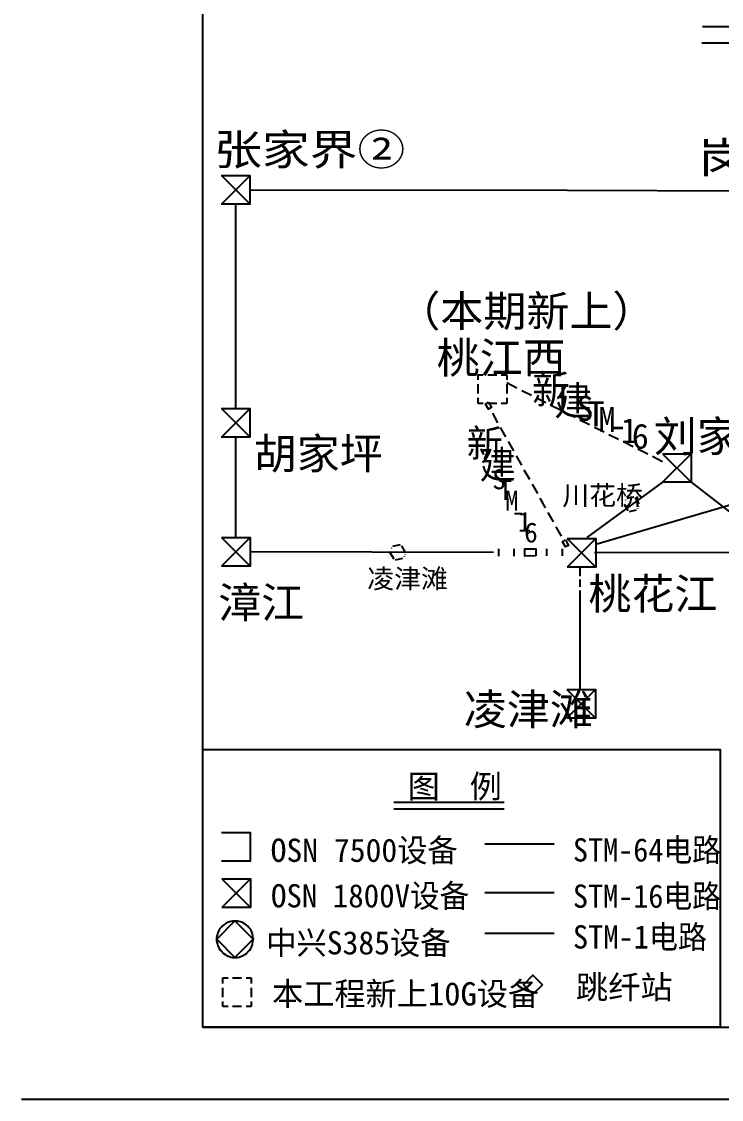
# Model space of a CAD drawing. Header units: metres. Extents: x 17 to 1264, y 17 to 859.
# Drawn here: x 16.8 to 291.2, y 16.9 to 439.6 of the extents above; entities that cross this region are included whole.
import ezdxf

# ---------------------------------------------------------------- set-up
doc = ezdxf.new("R2010")
doc.units = ezdxf.units.M
for name, color, linetype in [('LINES', 7, 'Continuous'), ('POLYLINES', 4, 'Continuous'), ('RECTS', 7, 'Continuous'), ('TEXTS', 3, 'Continuous')]:
    doc.layers.add(name, color=color, linetype=linetype)

msp = doc.modelspace()

# ---------------------------------------------------------------- linework, layer by layer
at = {"layer": 'LINES'}
for p, q in [((87.76, 830.45), (87.76, 45.22)), ((283.82, 437.76), (509.32, 437.76)), ((283.53, 431.28), (509.32, 431.28)), ((95.18, 379.3), (106.41, 368.06)), ((106.41, 379.3), (95.18, 368.06)), ((106.27, 373.68), (230.83, 373.54)), ((230.83, 373.54), (307.43, 373.25)), ((100.65, 368.21), (100.65, 335.38)), ((700.84, 369.58), (241.91, 234.5)), ((100.65, 335.38), (100.65, 287.86)), ((195.83, 301.1), (197.85, 301.1)), ((195.83, 299.09), (195.83, 301.1)), ((199.58, 301.1), (203.18, 301.1)), ((204.91, 301.1), (207.07, 301.1)), ((207.07, 301.1), (207.07, 299.09)), ((195.83, 293.76), (195.83, 297.36)), ((207.07, 298.01), (211.03, 295.99)), ((207.07, 297.36), (207.07, 293.76)), ((195.83, 289.87), (195.83, 292.03)), ((207.07, 292.03), (207.07, 289.87)), ((212.97, 294.98), (216.71, 293.11)), ((218.66, 292.1), (222.4, 290.23)), ((95.18, 287.86), (106.41, 276.62)), ((106.41, 287.86), (95.18, 276.62)), ((197.85, 289.87), (195.83, 289.87)), ((203.18, 289.87), (199.58, 289.87)), ((207.07, 289.87), (204.91, 289.87)), ((224.35, 289.22), (228.09, 287.35)), ((203.54, 282.31), (201.52, 286.06)), ((230.03, 286.34), (233.85, 284.47)), ((235.72, 283.46), (239.47, 281.59)), ((206.71, 276.7), (204.62, 280.44)), ((241.41, 280.58), (245.23, 278.71)), ((100.72, 276.62), (100.72, 237.31)), ((209.8, 271.22), (207.71, 274.9)), ((247.1, 277.7), (250.91, 275.83)), ((252.79, 274.9), (256.6, 272.95)), ((258.47, 272.02), (262.29, 270.07)), ((212.9, 265.61), (210.81, 269.35)), ((264.16, 269.14), (268.12, 267.12)), ((268.12, 270.14), (279.35, 258.91)), ((279.35, 270.14), (268.12, 258.91)), ((216.07, 259.99), (213.91, 263.74)), ((219.16, 254.52), (217.07, 258.19)), ((268.12, 258.91), (238.46, 237.31)), ((279.35, 258.91), (307.15, 237.46)), ((222.26, 248.9), (220.17, 252.65)), ((253.15, 251.14), (253.15, 251.14)), ((253.58, 252), (253.58, 251.86)), ((258.76, 249.41), (258.91, 249.55)), ((225.35, 243.36), (223.27, 247.03)), ((258.47, 248.69), (258.47, 248.83)), ((228.45, 237.82), (226.43, 241.49)), ((95.18, 237.31), (106.41, 226.08)), ((106.41, 237.31), (95.18, 226.08)), ((230.68, 236.88), (241.91, 225.65)), ((241.91, 236.88), (230.68, 225.65)), ((161.85, 233.14), (161.71, 232.99)), ((203.75, 232.85), (203.75, 229.97)), ((209.87, 232.85), (209.87, 229.97)), ((222.62, 232.85), (222.62, 230.11)), ((228.81, 232.85), (228.81, 230.11)), ((201.88, 231.41), (106.41, 231.7)), ((161.42, 232.27), (161.42, 232.27)), ((166.89, 229.68), (166.89, 229.82)), ((167.18, 230.54), (167.32, 230.69)), ((241.48, 231.41), (307.87, 231.48)), ((235.72, 225.5), (235.72, 222.05)), ((235.72, 220.75), (235.72, 217.87)), ((235.72, 216.43), (235.72, 212.98)), ((235.72, 212.98), (235.72, 177.7)), ((230.54, 177.7), (241.77, 166.46)), ((241.77, 177.7), (230.54, 166.46)), ((162.71, 133.49), (206.06, 133.49)), ((162.71, 130.82), (206.06, 130.82)), ((198.43, 117.07), (225.64, 117.07)), ((95.32, 103.39), (106.55, 92.16)), ((106.55, 103.39), (95.32, 92.16)), ((198.43, 98.06), (225.64, 98.06)), ((198.43, 82.08), (225.64, 82.08)), ((95.75, 64.51), (97.77, 64.51)), ((95.75, 62.35), (95.75, 64.51)), ((99.5, 64.51), (103.1, 64.51)), ((104.83, 64.51), (106.84, 64.51)), ((106.84, 64.51), (106.84, 62.35)), ((95.75, 57.02), (95.75, 60.62)), ((106.84, 60.62), (106.84, 57.02)), ((95.75, 53.28), (95.75, 55.3)), ((106.84, 55.3), (106.84, 53.28)), ((97.77, 53.28), (95.75, 53.28)), ((103.1, 53.28), (99.5, 53.28)), ((106.84, 53.28), (104.83, 53.28)), ((87.76, 45.22), (1179.14, 45.22))]:
    msp.add_line(p, q, dxfattribs=at)
at = {"layer": 'POLYLINES'}
for points in [[(199.87, 290.3), (201.02, 288.29), (199.87, 287.57), (198.71, 289.58), (199.87, 290.3)], [(199.87, 290.3), (201.02, 288.29), (199.87, 287.57), (198.71, 289.58), (199.87, 290.3)], [(253.07, 250.33), (254.47, 247.82)], [(256.88, 253.14), (254.07, 252.54)], [(258.96, 250.33), (257.56, 252.83)], [(255.15, 247.51), (257.96, 248.12)], [(165.21, 234.37), (162.3, 233.74)], [(167.37, 231.45), (165.92, 234.05)], [(218.44, 230.11), (214.12, 229.97), (214.12, 232.85), (218.44, 232.85), (218.44, 230.11)], [(218.44, 230.11), (214.12, 229.97), (214.12, 232.85), (218.44, 232.85), (218.44, 230.11)], [(230.11, 236.3), (231.26, 234.14), (230.11, 233.57), (228.95, 235.58), (230.11, 236.3)], [(230.11, 236.3), (231.26, 234.14), (230.11, 233.57), (228.95, 235.58), (230.11, 236.3)], [(161.26, 231.45), (162.71, 228.84)], [(163.42, 228.53), (166.33, 229.15)], [(107.71, 79.78), (107.56, 80.35), (107.56, 80.93), (107.42, 81.65), (107.27, 82.22), (106.99, 82.8), (106.7, 83.38), (106.27, 83.95), (105.83, 84.38), (105.4, 84.96), (104.97, 85.25), (104.39, 85.68), (103.96, 85.97), (103.39, 86.26), (102.67, 86.54), (102.09, 86.69), (101.51, 86.83), (100.79, 86.83), (100.22, 86.83), (99.5, 86.83), (98.92, 86.69), (98.35, 86.54), (97.63, 86.26), (97.05, 85.97), (96.62, 85.68), (96.04, 85.25), (95.61, 84.96), (95.18, 84.38), (94.75, 83.95), (94.31, 83.38), (94.03, 82.8), (93.74, 82.22), (93.59, 81.65), (93.45, 80.93), (93.31, 80.35), (93.31, 79.78), (93.31, 79.06), (93.45, 78.48), (93.59, 77.76), (93.74, 77.18), (94.03, 76.61), (94.31, 76.03), (94.75, 75.46), (95.18, 75.02), (95.61, 74.59), (96.04, 74.16), (96.62, 73.73), (97.05, 73.44), (97.63, 73.15), (98.35, 72.86), (98.92, 72.72), (99.5, 72.58), (100.22, 72.58), (100.79, 72.58), (101.51, 72.58), (102.09, 72.72), (102.67, 72.86), (103.39, 73.15), (103.96, 73.44), (104.39, 73.73), (104.97, 74.16), (105.4, 74.59), (105.83, 75.02), (106.27, 75.46), (106.7, 76.03), (106.99, 76.61), (107.27, 77.18), (107.42, 77.76), (107.56, 78.48), (107.56, 79.06), (107.71, 79.78)], [(107.71, 79.78), (107.56, 80.35), (107.56, 80.93), (107.42, 81.65), (107.27, 82.22), (106.99, 82.8), (106.7, 83.38), (106.27, 83.95), (105.83, 84.38), (105.4, 84.96), (104.97, 85.25), (104.39, 85.68), (103.96, 85.97), (103.39, 86.26), (102.67, 86.54), (102.09, 86.69), (101.51, 86.83), (100.79, 86.83), (100.22, 86.83), (99.5, 86.83), (98.92, 86.69), (98.35, 86.54), (97.63, 86.26), (97.05, 85.97), (96.62, 85.68), (96.04, 85.25), (95.61, 84.96), (95.18, 84.38), (94.75, 83.95), (94.31, 83.38), (94.03, 82.8), (93.74, 82.22), (93.59, 81.65), (93.45, 80.93), (93.31, 80.35), (93.31, 79.78), (93.31, 79.06), (93.45, 78.48), (93.59, 77.76), (93.74, 77.18), (94.03, 76.61), (94.31, 76.03), (94.75, 75.46), (95.18, 75.02), (95.61, 74.59), (96.04, 74.16), (96.62, 73.73), (97.05, 73.44), (97.63, 73.15), (98.35, 72.86), (98.92, 72.72), (99.5, 72.58), (100.22, 72.58), (100.79, 72.58), (101.51, 72.58), (102.09, 72.72), (102.67, 72.86), (103.39, 73.15), (103.96, 73.44), (104.39, 73.73), (104.97, 74.16), (105.4, 74.59), (105.83, 75.02), (106.27, 75.46), (106.7, 76.03), (106.99, 76.61), (107.27, 77.18), (107.42, 77.76), (107.56, 78.48), (107.56, 79.06), (107.71, 79.78)], [(107.66, 79.72), (100.5, 86.88), (93.34, 79.72), (100.5, 72.56), (107.66, 79.72), (107.66, 79.72)], [(221.09, 61.87), (217.32, 65.64), (213.55, 61.87), (217.32, 58.1), (221.09, 61.87), (221.09, 61.87)]]:
    msp.add_lwpolyline(points, dxfattribs=at)
at = {"layer": 'RECTS'}
for points in [[(16.84, 858.82), (1207.43, 858.82), (1207.43, 16.85), (16.84, 16.85)], [(95.03, 379.3), (106.27, 379.3), (106.27, 368.06), (95.03, 368.06)], [(95.03, 287.86), (106.27, 287.86), (106.27, 276.62), (95.03, 276.62)], [(268.12, 270.14), (279.35, 270.14), (279.35, 258.91), (268.12, 258.91)], [(95.18, 237.31), (106.41, 237.31), (106.41, 226.08), (95.18, 226.08)], [(230.68, 236.88), (241.91, 236.88), (241.91, 225.65), (230.68, 225.65)], [(230.54, 177.7), (241.77, 177.7), (241.77, 166.46), (230.54, 166.46)], [(87.83, 154.08), (290.73, 154.08), (290.73, 45.22), (87.83, 45.22)], [(95.18, 121.54), (106.41, 121.54), (106.41, 110.3), (95.18, 110.3)], [(95.32, 103.39), (106.55, 103.39), (106.55, 92.16), (95.32, 92.16)]]:
    msp.add_lwpolyline(points, dxfattribs=at)

# ---------------------------------------------------------------- texts
at = {"layer": 'TEXTS'}
for s, height, width, p in [('张家界②', 12.16, 1.185185, (92.3, 383.35)), ('岗市②岗市①', 12.16, 1.30985, (282.09, 380.18)), ('（本期新上）', 12.16, 1.066667, (164.15, 319.99)), ('桃江西', 12.16, 1.066667, (179.56, 301.7)), ('刘家湾', 12.16, 1.066667, (264.67, 270.88)), ('胡家坪', 12.16, 1.066667, (107.85, 264.11)), ('川花桥', 7.6, 1.066667, (228.81, 249.99)), ('凌津滩', 7.6, 1.066667, (152.35, 217.31)), ('桃花江', 12.16, 1.066667, (239.03, 209.11)), ('漳江', 12.16, 1.066667, (93.88, 205.65)), ('凌津滩', 12.16, 1.066667, (190.22, 163.75)), ('图', 9.12, 1.066667, (168.19, 135.09)), ('例', 9.12, 1.066667, (192.51, 135.09)), ('STM-64电路', 9.12, 0.952381, (232.99, 110.17)), ('OSN 1800V设备', 9.12, 0.976526, (114.62, 92.17)), ('STM-16电路', 9.12, 0.952381, (232.99, 92.03)), ('STM-1电路', 9.12, 0.96, (232.99, 76.05)), ('本工程新上10G设备', 9.12, 1.030303, (115.05, 53.73)), ('跳纤站', 9.12, 1.066667, (234.14, 56.32))]:
    msp.add_text(s, height=height, dxfattribs=dict(at, width=width)).set_placement(p)
for s, height, p in [('新', 11.43, (216.95, 289.59)), ('建', 11.43, (225.64, 285.22)), ('S', 9.79, (234.34, 283.03)), ('T', 9.79, (238.68, 280.85)), ('M', 9.79, (243.03, 278.66)), ('1', 9.79, (251.72, 274.29)), ('新', 10.95, (191.34, 268.7)), ('-', 9.79, (247.38, 276.47)), ('6', 9.79, (256.07, 272.1)), ('建', 10.95, (196.35, 260.35)), ('S', 7.82, (201.36, 256.18)), ('T', 7.82, (203.86, 252.01)), ('M', 7.82, (206.37, 247.84)), ('-', 7.82, (208.87, 243.67)), ('1', 7.82, (211.37, 239.5)), ('6', 7.82, (213.88, 235.33)), ('OSN 7500设备', 9.12, (114.47, 110.03)), ('中兴S385设备', 9.12, (112.75, 73.74))]:
    msp.add_text(s, height=height, dxfattribs=at).set_placement(p)

doc.saveas('drawing.dxf')
